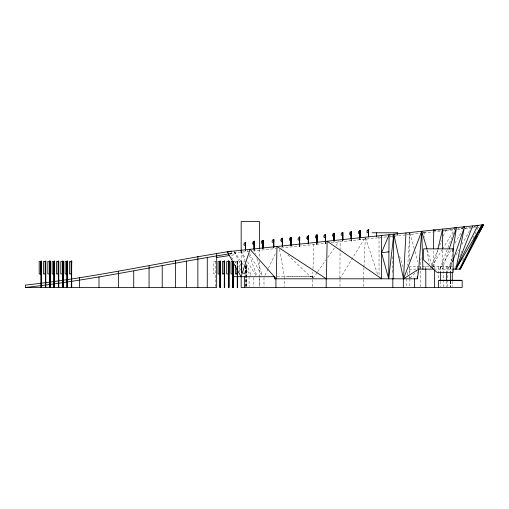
<?xml version="1.0" encoding="UTF-8"?>
<svg xmlns="http://www.w3.org/2000/svg" width="509" height="509" viewBox="0 0 509 509"><rect width="100%" height="100%" fill="white"/><g stroke="black" fill="none" stroke-linecap="round" stroke-linejoin="round"><path stroke-width="0.38" stroke-dasharray="2.54 1.91" d="M237.417 268.599L237.2 261.181L237.671 261.181L237.506 261.524L235.355 261.524L235.355 263.077M241.737 271.742L241.756 261.041L241.667 273.155L241.8 261.397M246.044 286.675L246.063 265.456L246.114 286.675M237.353 268.504L237.391 261.397M241.667 273.155L241.686 261.524C242.284 260.5 241.336 262.434 239.675 261.524L239.675 273.155M246.012 265.399L245.974 275.433M299.597 246.515L299.604 244.975M325.385 243.805L325.391 242.265M359.876 239.962L359.876 238.422L359.92 239.962M215.625 286.675L215.689 274.096M237.328 268.599L237.245 261.397M241.635 271.742L241.686 261.524M245.879 286.675L245.987 265.456M245.923 285.956L245.974 276.183M339.878 278.016L340.069 250.988M340.076 250.193L340.139 241.444M237.385 268.504L237.48 261.397M246.057 265.399L245.987 273.931L243.996 273.931L243.996 271.602M299.508 244.975L299.725 246.515M325.296 242.265L325.512 243.805M351.095 241.094L351.083 239.554M359.787 238.422L360.022 239.962L360.009 238.422M442.474 250.415L442.296 269.14L449.218 248.856M409.351 273.607L409.217 266.799M409.319 260.57L409.777 233.313L407.754 265.482M433.089 266.799L433.394 250.415M312.666 278.105L312.889 271.933M313.003 268.765L313.907 243.404M363.413 278.811L363.922 267.823M363.96 267.04L365.316 237.989M407.168 274.892L407.41 270.973M419.938 269.14L421.236 255.932M452.316 254.595L450.083 269.14L452.635 261.658M433.592 266.881L437.562 250.358M229.699 253.762L235.47 252.884L235.47 254.615L230.456 255.378L229.813 253.406L231.245 253.527L232.002 255.143M237.391 261.181L237.366 261.524M241.87 270.171L241.756 261.041L241.781 270.171M453.684 232.893L439.757 269.14L450.987 250.008M452.316 258.184L448.022 269.14L451.865 262.288M430.48 268.402L437.797 250.021M439.553 245.612L441.602 240.464M443.358 236.055L445.992 229.432M454.76 268.408L455.663 266.213M459.582 256.701L461.994 250.848M462.656 260.506L463.661 258.349M473.014 238.206L478.027 227.415M231.245 253.527L231.245 251.153M264.947 275.299L268.027 268.93M268.364 268.224L276.234 251.949M456.096 254.748L458.787 249.951M461.86 244.473L469.553 230.768M454.995 243.175L461.816 231.557M339.872 278.811L364.533 238.549M431.836 266.468L442.111 249.76M442.525 249.092L454.855 229.05M313.099 278.162L317.228 272.321M317.686 271.672L325.938 259.984M327.771 257.389L335.565 246.35M336.023 245.701L339.229 241.151M410.089 278.245L416.578 271.418M237.455 268.599L237.627 261.397L237.2 261.397M474.229 226.938L475.597 226.403M464.736 228.541L466.931 227.771M277.042 276.711L312.717 276.686L287.61 276.711M457.642 228.974L459.093 228.496M423.195 232.836L427.617 231.64M443.129 230.876L447.691 229.75M448.448 229.559L450.732 228.993M229.394 253.45L248.456 251.446M252.897 250.982L276.457 248.507M281.14 248.01L326.574 243.238M331.111 242.761L387.196 236.863M389.684 236.602L406.01 234.891M406.793 234.808L420.154 233.402M423.743 233.027L432.733 232.079M433.044 232.047L440.889 231.22M441.577 231.15L454.531 229.788M457.496 229.476L462.815 228.916M465.003 228.687L471.499 228.007M472.002 227.956L476.176 227.517M477.633 227.358L479.16 227.199M351.07 241.094L351.312 239.554L351.299 241.094M316.795 244.479L317.031 242.939L317.018 244.479M215.778 261.181L215.752 261.524L213.742 261.524L213.742 273.931L215.727 273.931M241.527 261.181L241.991 261.181M241.527 261.397L241.991 261.397M245.643 261.524L243.996 261.524L243.996 263.853M429.017 266.493L409.885 266.493L409.885 273.422M432.122 266.493L452.291 266.493L452.291 271.927M409.179 269.14L416.095 269.14M433.821 269.14L452.38 269.14M312.641 276.711L310.439 276.686L287.96 254.971M449.956 229.126L455.46 229.693M461.294 228.426L462.789 228.592M437.944 230.552L441.627 230.984M461.109 228.388L462.56 228.592M468.573 227.529L470.768 227.886M474.121 226.613L476.182 227.23M231.474 257.344L241.724 271.087M242.189 271.717L244.988 275.464M234.356 251.662L243.487 265.151M245.23 267.721L250.447 275.426M240.973 251.001L245.529 258.445M247.597 261.823L255.881 275.363M249.512 253.686L261.817 275.356M234.267 251.732L242.278 268.148M244.021 271.717L245.764 275.286M240.865 251.032L245.134 261.022M246.356 263.872L251.23 275.286M247.469 250.358L248.017 251.821M249.365 255.48L256.676 275.248M365.596 237.951L377.563 274.357M399.533 256.212L403.478 268.268M253.845 248.926L255.499 254.182M256.911 258.687L262.11 275.21M427.426 250.358L432.376 266.881M409.999 233.3L414.231 248.551M415.07 251.599L418.035 262.275M279.53 249.404L284.429 276.711M423.806 231.856L424.741 237.289M426.866 249.722L429.259 263.7M446.094 229.374L446.228 230.66M409.796 233.186L409.936 234.477M390.021 235.266L390.155 236.558M378.238 236.507L378.372 237.792M365.596 237.83L365.736 239.122M409.459 276.584L409.516 278.067M359.99 238.422L359.997 239.962M246.152 265.456L246.28 286.675M237.493 261.524L237.544 268.599M325.429 242.265L325.436 243.805M299.642 244.975L299.648 246.515M452.291 281.248L452.291 286.682M450.49 266.493L450.49 271.927M450.49 281.248L450.49 286.682M450.389 281.121L450.389 286.669M450.274 266.493L450.274 271.927M450.274 281.248L450.274 286.682M447.379 266.493L447.379 286.682M446.482 266.493L446.482 271.927M446.482 281.248L446.482 286.682M443.549 266.493L443.549 286.682M440.629 266.493L440.629 271.927M440.629 281.248L440.629 286.682M438.612 266.493L438.612 279.556M434.54 266.493L434.54 268.822M425.798 266.493L425.798 268.822M420.466 266.493L420.466 286.682M417.259 266.493L417.259 268.803M417.259 271.882L417.259 273.422M409.885 276.502L409.885 278.041M409.885 278.811L409.885 286.675M406.436 278.811L406.436 286.675M397.23 233.542L397.23 235.813M392.388 235.158L392.388 239.128M392.388 256.587L392.388 273.257M379.027 236.551L379.027 275.681M363.356 279.6L363.356 286.675M340.012 279.6L340.012 286.675M312.539 276.711L312.539 278.111M312.539 279.6L312.539 286.675M284.716 276.711L284.716 286.694M263.993 277.481L263.993 286.694M259.539 249.34L259.539 258.076M259.539 261.251L259.539 286.662M259.234 277.481L259.234 286.694M253.845 277.481L253.845 286.694M249.092 276.711L249.092 286.694M245.643 265.399L245.643 273.931M241.323 261.524L241.323 273.155M241.171 250.924L241.171 271.577M237.003 261.524L237.003 266.951M215.39 261.524L215.39 273.931M316.897 242.939L316.897 244.479L316.942 242.939M351.178 239.554L351.172 241.094L351.216 239.554"/><path stroke-width="0.76" d="M41.229 287.458L41.267 261.041L41.172 273.931L39.187 273.931L39.187 261.524L41.503 261.397L41.076 261.181M45.555 287.458L45.358 261.181L45.823 261.181L45.664 261.524L43.507 261.524L43.507 273.931L45.498 273.931L45.632 261.397M49.876 287.458L49.901 261.524C50.563 260.519 49.144 262.453 47.833 261.524L47.833 273.931L49.818 273.931L49.914 261.041L49.818 273.931M54.196 287.458L54.234 261.041L54.069 287.458M58.522 287.458L58.56 261.041L58.599 287.458M62.842 287.458L63.116 261.181L62.645 261.181L62.785 273.931L60.8 273.931L60.8 261.524L62.951 261.524L62.925 261.181M71.489 287.458L71.527 261.041L71.324 287.458L71.483 261.397M220.104 287.458L220.142 261.041L220.047 273.931L218.062 273.931L218.062 261.524L220.378 261.397L219.952 261.181M224.431 287.458L224.469 261.041L224.374 273.931L222.388 273.931L222.388 261.524C224.087 262.428 224.959 260.5 224.412 261.524L224.374 273.931L224.514 261.397M228.751 287.458L228.789 261.041L228.624 287.458M233.077 287.458L233.071 261.397M237.398 287.458L237.417 270.171M45.498 273.931L45.594 261.041L45.39 287.458M58.37 261.181L58.751 261.397L56.48 261.524L56.48 273.931L58.465 273.931L58.516 261.397M67.245 261.181L67.112 273.931L65.12 273.931L65.12 261.524L67.277 261.524L67.201 261.041L67.404 287.458M235.355 265.399L235.355 273.931L237.34 273.931L237.353 269.28M254.195 249.092L254.239 241.304M262.79 248.188L262.835 240.401M282.342 246.133L282.368 238.129L282.387 246.133M290.938 245.23L290.989 237.442M299.604 244.199L299.597 237.054M308.295 235.922L308.301 243.843L308.467 235.922L307.029 236.787L306.717 238.606L308.053 239.275L308.053 236.138M325.391 241.489L325.436 234.477M342.678 232.441L342.684 240.229L342.85 232.308L341.412 233.173L341.1 234.993L342.436 235.661L342.436 232.524M351.318 231.633L351.178 238.778L351.344 231.633M359.869 230.634L359.876 237.652L359.927 230.634M368.471 236.749L368.522 229.731M245.459 246.451L245.662 242.297L244.225 243.162L243.906 244.982L245.249 245.65L245.249 242.513M273.607 243.493L273.81 239.338M282.393 238.346L282.304 242.367L282.508 238.212L281.076 239.077L280.758 240.897L282.094 241.565L282.094 238.428M299.623 236.965L299.566 241.209L299.597 237.188M308.32 235.839L308.263 240.076L308.467 236.055M316.859 239.173L317.062 235.018L316.859 239.173L316.776 235.152M334.05 237.366L334.254 233.211M41.064 287.458L41.038 261.397L41.503 261.397M49.71 287.458L49.914 261.041L49.952 287.458M54.03 287.458L54.164 261.524C54.762 260.5 53.814 262.434 52.153 261.524L52.153 273.931L54.139 273.931L54.425 261.181L54.438 287.458M58.357 287.458L58.325 261.397L58.79 261.397L58.764 287.458M62.677 287.458L62.69 261.397L63.116 261.397M67.003 287.458L67.131 261.524M224.399 261.524L224.265 287.458L224.673 287.458L224.469 261.041L224.456 261.524M233.3 261.397L233.313 287.458L232.912 287.458L232.925 261.397M232.944 287.458L232.88 261.397L233.345 261.397L231.029 261.524L231.029 273.931L233.02 273.931L233.154 261.397M237.321 270.171L237.232 287.458L237.639 287.458L237.531 270.171M254.156 245.325L254.188 241.304M262.752 244.422L262.784 240.401M282.304 242.367L282.508 238.346L282.457 246.133L282.412 238.428M290.9 241.463L291.103 237.309L289.672 238.174L289.354 239.993L290.69 240.662L290.69 237.525M299.566 241.209L299.769 237.188L298.331 237.913L298.013 239.739L299.356 240.407L299.356 237.27M308.263 240.076L308.289 236.138M325.353 238.498L325.41 234.255L325.518 241.489L325.531 234.477L324.118 235.203L323.8 237.029L325.143 237.697L325.143 234.56M342.646 236.462L342.589 232.441M351.14 235.788L351.083 231.767M359.838 234.655L360.041 230.501L358.603 231.366L358.291 233.186L359.628 233.854L359.628 230.717M368.433 233.752L368.465 229.731M41.172 273.931L41.312 261.397M58.465 273.931L58.605 261.397M62.785 273.931L62.881 261.041M71.565 287.458L71.718 261.181L71.432 273.931L69.447 273.931L69.447 261.524C71.145 262.428 72.023 260.5 71.47 261.524M220.047 273.931L220.187 261.397M237.34 273.931L237.379 269.28M245.427 250.243L245.472 242.513M254.125 249.117L254.099 241.304M262.72 248.214L262.956 240.267L261.518 241.132L261.2 242.952L262.542 243.62L262.542 240.483M273.575 247.285L273.626 239.554M282.272 246.159L282.323 238.428M290.868 245.255L290.843 237.442L290.983 245.23M299.54 244.237L299.578 237.27M316.833 242.208L316.872 235.234M325.327 241.527L325.366 234.56M334.019 241.158L334.063 233.427M342.614 240.254L342.659 232.524M351.115 238.816L351.153 231.849M359.812 237.69L359.85 230.717M368.408 236.787L368.446 229.813M388.679 278.811L389.092 234.713L381.502 252.744L388.679 278.811L393.813 234.216L403.51 278.811L418.742 269.14L433.051 269.14L432.599 267.639M442.486 248.856L442.677 229.082L437.925 248.856M393.113 278.811L393.813 234.216M433.426 248.856L433.776 230.017M405.966 232.937L403.51 278.811L421.713 231.283L426.975 248.856M452.787 251.535L456.465 227.631L449.218 248.856M482.691 224.876L482.233 226.874L481.609 226.944M49.958 261.397L50.117 287.458M62.925 261.397L62.919 287.458M67.245 261.397L67.169 287.458L67.201 261.041M273.696 239.472L273.645 247.259L273.785 239.338M334.139 233.345L334.089 241.132L334.228 233.211M41.223 261.181L41.038 261.181M58.516 261.181L58.325 261.181M219.913 261.181L220.378 261.181L220.181 287.458M228.745 261.181L228.859 261.524L226.709 261.524L226.709 273.931L228.694 273.931L228.789 261.041L228.586 287.458L228.993 287.458L228.745 261.397M254.188 241.171L254.233 249.092M452.635 261.658L464.513 226.785L455.911 269.14L481.947 224.953L460.333 269.14L453.023 269.14M472.657 225.926L455.911 269.14L477.843 225.385M459.398 269.14L481.947 224.953M460.333 269.14L483.55 224.781L227.281 251.72L241.069 276.711L250.078 249.321L276.253 278.811L276.998 246.49L326.396 278.811L327.147 241.221L381.597 278.811L381.438 235.514M476.157 237.951L476.933 236.564M479.268 232.409L483.55 224.781M41.458 261.397L41.471 287.458M63.071 261.397L63.084 287.458M220.333 261.397L220.346 287.458L219.939 287.458L219.913 261.397L220.378 261.397M254.258 241.387L254.328 249.092L254.36 241.171M262.93 240.401L262.829 248.188M308.346 243.843L308.441 236.055M342.748 232.524L342.818 240.229L342.563 232.441M359.984 237.652L359.755 230.634M273.397 239.554L273.397 242.691L272.06 242.023L272.379 240.203L273.524 239.472M253.946 241.387L252.922 242.036L252.604 243.856L253.946 244.524L253.946 241.387L254.36 241.304M316.649 235.234L315.625 235.883L315.313 237.703L316.649 238.371L316.649 235.234L317.062 235.152L316.897 242.169L317.062 235.018M333.84 233.427L332.816 234.076L332.504 235.896L333.84 236.564L333.84 233.427L334.254 233.345L334.216 240.363L333.993 233.345M350.93 231.849L349.906 232.492L349.588 234.318L350.93 234.986L351.242 231.849M368.223 229.813L367.199 230.462L366.887 232.282L368.223 232.95L368.223 229.813L368.637 229.731L368.599 236.749M476.958 225.869L478.32 225.334M462.726 227.3L464.176 226.817M453.774 228.236L456.051 227.676M216.669 253.374L216.669 287.458L25.45 287.458L25.45 285.085C94.661 277.494 162.581 262.059 231.245 251.153M228.935 253.883C161.067 264.839 93.879 279.918 25.45 287.458M216.669 257.484L229.699 255.493M381.502 252.744L388.933 251.821M372.073 232.785L397.23 232.785M49.678 261.181L50.149 261.181M54.005 261.181L54.469 261.181M66.972 261.181L67.436 261.181M71.292 261.181L71.763 261.181M224.234 261.181L224.698 261.181M228.554 261.181L229.025 261.181M45.358 261.397L45.823 261.397L45.797 287.458M49.678 261.397L50.149 261.397M54.005 261.397L54.469 261.397M66.972 261.397L67.436 261.397M71.292 261.397L71.763 261.397M224.234 261.397L224.698 261.397M228.554 261.397L229.025 261.397M233.109 276.711L274.389 276.711L274.389 278.811L417.38 278.811L418.742 269.14L421.713 231.283L422.928 269.14M433.522 230.043L435.729 230.297M228.789 261.041L228.827 287.458M273.549 239.472L273.759 247.259L273.708 239.554M245.395 242.43L245.605 250.218L245.561 242.513M45.403 261.397L45.632 287.458M227.281 251.72L228.681 253.59M316.916 234.935L317.005 242.169L316.891 235.152M308.295 236.055L308.435 243.843L308.359 236.138M54.196 261.397L54.272 287.458M41.223 261.397L41.305 287.458M359.939 230.717L360.003 237.652M299.667 237.27L299.731 244.199M233.173 261.524L233.281 287.458M71.584 261.524L71.731 287.458M325.416 234.56L325.429 241.489M237.455 270.171L237.474 287.458M233.128 261.524L233.147 287.458M224.482 261.524L224.507 287.458M461.523 280.325L439.261 280.325M452.291 271.927L452.291 280.472M450.49 271.927L450.49 280.472M446.482 271.927L446.482 280.472M440.629 271.927L440.629 280.472M438.612 287.458L438.612 280.325L462.172 280.325L462.172 287.458L241.171 287.458L241.171 276.342M434.54 270.374L434.54 287.458M425.798 268.822L425.798 287.458M417.259 276.502L417.259 278.811M414.561 278.811L414.561 287.458M403.332 278.811L403.332 287.458M397.23 232.568L397.23 234.299M392.821 278.811L392.821 287.458M376.399 232.785L376.399 236.513M326.199 278.811L326.199 287.458M275.916 278.811L275.916 287.458M259.539 248.545L259.539 221.542L241.171 221.542L241.171 250.924M244.358 276.711L244.358 287.458M237.003 269.28L237.003 273.931M232.677 261.524L232.677 273.931M228.356 261.524L228.356 273.931M224.03 261.524L224.03 273.931M219.71 261.524L219.71 273.931M207.265 257.249L207.265 287.458M197.867 256.364L197.867 287.458M186.631 260.875L186.631 287.458M175.395 260.633L175.395 287.458M162.231 265.723L162.231 287.458M149.061 266.061L149.061 287.458M133.733 271.151L133.733 287.458M118.406 271.482L118.406 287.458M99 276.915L99 287.458M79.589 277.59L79.589 287.458M71.095 261.524L71.095 273.931M66.768 261.524L66.768 273.931M62.448 261.524L62.448 273.931M58.121 261.524L58.121 273.931M53.801 261.524L53.801 273.931M49.825 281.776L49.825 287.458M49.481 261.524L49.481 273.931M45.155 261.524L45.155 273.931M40.835 261.524L40.835 273.931M245.51 242.513L245.497 250.218L245.51 242.513M453.144 248.856L423.647 248.856L423.647 260.054L436.932 272.36L453.144 272.36L453.144 248.856M291.072 245.23L291.008 237.525L291.053 245.23M262.924 248.188L262.854 240.483L262.905 248.188"/></g></svg>
